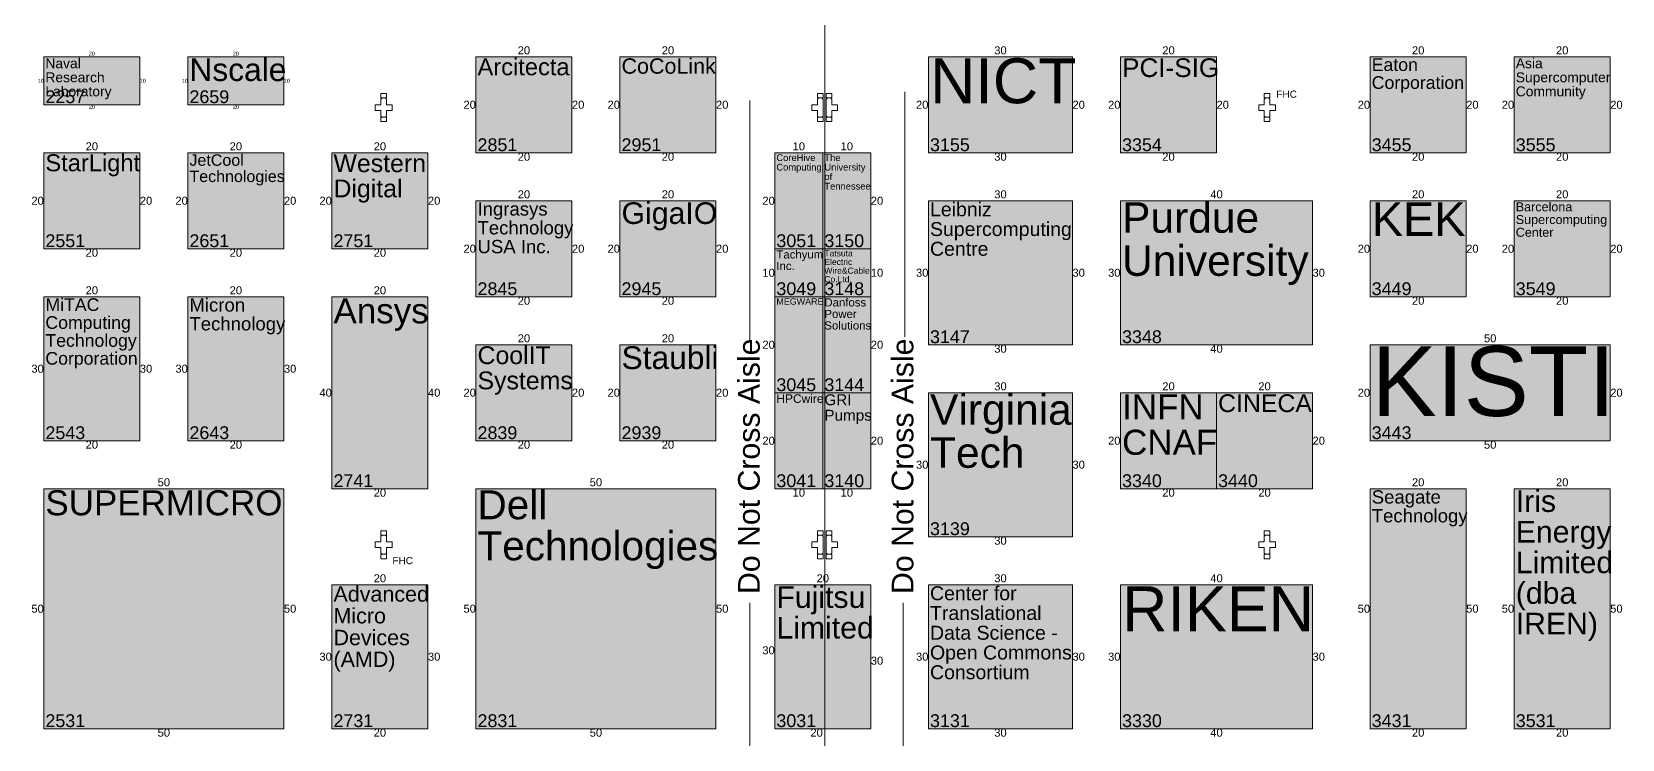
# Model space of a CAD drawing. Header units: inches. Extents: x -357 to 23496, y 116 to 10306.
# Drawn here: x 10795 to 14770, y 5379 to 7147 of the extents above; entities that cross this region are included whole.
import ezdxf
from ezdxf.enums import TextEntityAlignment as Align

# ---------------------------------------------------------------- set-up
doc = ezdxf.new("R2010")
doc.units = ezdxf.units.IN
doc.header["$MEASUREMENT"] = 0
for name, color, linetype, true_color in [('Airwall', 7, 'Continuous', 0xffffff), ('BOOTH_DIMENSION', 7, 'Continuous', 0x000000), ('BOOTH_NUMBER', 7, 'Continuous', 0x000000), ('BOOTHLAYER', 7, 'Continuous', 0x000000), ('Columns', 7, 'Continuous', 0xffffff), ('COMPANY_NAME', 7, 'Continuous', 0x000000), ('DRAWINGLAYER', 7, 'Continuous', 0xffffff), ('Fire', 7, 'Continuous', 0xffffff), ('HIGHLIGHT_SCHEME', 7, 'Continuous', 0x000000)]:
    doc.layers.add(name, color=color, linetype=linetype, true_color=true_color)
doc.styles.add('Arial', font='Arial.ttf')

msp = doc.modelspace()

# ---------------------------------------------------------------- hatches: boundary and pattern name
at = {"layer": 'HIGHLIGHT_SCHEME', "true_color": 0xe3923d, "transparency": 33554687}
for points in [[(10824.5, 7084.9), (11064.5, 7084.9), (11064.5, 6964.9), (10824.5, 6964.9)], [(11184.5, 7084.9), (11424.5, 7084.9), (11424.5, 6964.9), (11184.5, 6964.9)], [(11904.5, 7084.9), (12144.5, 7084.9), (12144.5, 6844.9), (11904.5, 6844.9)], [(12264.5, 7084.9), (12504.5, 7084.9), (12504.5, 6844.9), (12264.5, 6844.9)], [(13035.5, 7084.9), (13395.5, 7084.9), (13395.5, 6844.9), (13035.5, 6844.9)], [(13515.5, 7084.9), (13755.5, 7084.9), (13755.5, 6844.9), (13515.5, 6844.9)], [(14139.5, 7084.9), (14379.5, 7084.9), (14379.5, 6844.9), (14139.5, 6844.9)], [(14499.5, 7084.9), (14739.5, 7084.9), (14739.5, 6844.9), (14499.5, 6844.9)], [(10824.5, 6844.9), (11064.5, 6844.9), (11064.5, 6604.9), (10824.5, 6604.9)], [(11184.5, 6844.9), (11424.5, 6844.9), (11424.5, 6604.9), (11184.5, 6604.9)], [(11544.5, 6844.9), (11784.5, 6844.9), (11784.5, 6604.9), (11544.5, 6604.9)], [(12651.5, 6844.9), (12771.5, 6844.9), (12771.5, 6604.9), (12651.5, 6604.9)], [(12771.5, 6844.9), (12891.5, 6844.9), (12891.5, 6604.9), (12771.5, 6604.9)], [(11904.5, 6724.9), (12144.5, 6724.9), (12144.5, 6484.9), (11904.5, 6484.9)], [(12264.5, 6724.9), (12504.5, 6724.9), (12504.5, 6484.9), (12264.5, 6484.9)], [(13035.5, 6724.9), (13395.5, 6724.9), (13395.5, 6364.9), (13035.5, 6364.9)], [(13515.5, 6724.9), (13995.5, 6724.9), (13995.5, 6364.9), (13515.5, 6364.9)], [(14139.5, 6724.9), (14379.5, 6724.9), (14379.5, 6484.9), (14139.5, 6484.9)], [(14499.5, 6724.9), (14739.5, 6724.9), (14739.5, 6484.9), (14499.5, 6484.9)], [(12651.5, 6604.9), (12771.5, 6604.9), (12771.5, 6484.9), (12651.5, 6484.9)], [(12771.5, 6604.9), (12891.5, 6604.9), (12891.5, 6484.9), (12771.5, 6484.9)], [(10824.5, 6484.9), (11064.5, 6484.9), (11064.5, 6124.9), (10824.5, 6124.9)], [(11184.5, 6484.9), (11424.5, 6484.9), (11424.5, 6124.9), (11184.5, 6124.9)], [(11544.5, 6484.9), (11784.5, 6484.9), (11784.5, 6004.9), (11544.5, 6004.9)], [(12651.5, 6484.9), (12771.5, 6484.9), (12771.5, 6244.9), (12651.5, 6244.9)], [(12771.5, 6484.9), (12891.5, 6484.9), (12891.5, 6244.9), (12771.5, 6244.9)], [(11904.5, 6364.9), (12144.5, 6364.9), (12144.5, 6124.9), (11904.5, 6124.9)], [(12264.5, 6364.9), (12504.5, 6364.9), (12504.5, 6124.9), (12264.5, 6124.9)], [(14139.5, 6364.9), (14739.5, 6364.9), (14739.5, 6124.9), (14139.5, 6124.9)], [(12651.5, 6244.9), (12771.5, 6244.9), (12771.5, 6004.9), (12651.5, 6004.9)], [(12771.5, 6244.9), (12891.5, 6244.9), (12891.5, 6004.9), (12771.5, 6004.9)], [(13035.5, 6244.9), (13395.5, 6244.9), (13395.5, 5884.9), (13035.5, 5884.9)], [(13515.5, 6244.9), (13515.5, 6004.9), (13755.5, 6004.9), (13755.5, 6244.9)], [(13755.5, 6244.9), (13755.5, 6004.9), (13995.5, 6004.9), (13995.5, 6244.9)], [(10824.5, 6004.9), (11424.5, 6004.9), (11424.5, 5404.9), (10824.5, 5404.9)], [(11904.5, 6004.9), (12504.5, 6004.9), (12504.5, 5404.9), (11904.5, 5404.9)], [(14139.5, 6004.9), (14139.5, 5404.9), (14379.5, 5404.9), (14379.5, 6004.9)], [(14499.5, 6004.9), (14499.5, 5404.9), (14739.5, 5404.9), (14739.5, 6004.9)], [(11544.5, 5764.9), (11784.5, 5764.9), (11784.5, 5404.9), (11544.5, 5404.9)], [(12651.5, 5764.9), (12891.5, 5764.9), (12891.5, 5404.9), (12651.5, 5404.9)], [(13035.5, 5764.9), (13395.5, 5764.9), (13395.5, 5404.9), (13035.5, 5404.9)], [(13515.5, 5764.9), (13995.5, 5764.9), (13995.5, 5404.9), (13515.5, 5404.9)]]:
    msp.add_hatch(color=33, dxfattribs=at).paths.add_polyline_path(points, flags=0)

# ---------------------------------------------------------------- linework, layer by layer
at = {"layer": 'Airwall', "color": 4, "lineweight": 5, "transparency": 33554687}
msp.add_lwpolyline([(12776.3, 7245.3), (12776.3, 3820.5)], dxfattribs=at).dxf.unprotected_set("ltscale", 0)
at = {"layer": 'BOOTHLAYER', "color": 7, "lineweight": 5}
for points in [[(10824.5, 7084.9), (11064.5, 7084.9), (11064.5, 6964.9), (10824.5, 6964.9)], [(11184.5, 7084.9), (11424.5, 7084.9), (11424.5, 6964.9), (11184.5, 6964.9)], [(11904.5, 7084.9), (12144.5, 7084.9), (12144.5, 6844.9), (11904.5, 6844.9)], [(12264.5, 7084.9), (12504.5, 7084.9), (12504.5, 6844.9), (12264.5, 6844.9)], [(13035.5, 7084.9), (13395.5, 7084.9), (13395.5, 6844.9), (13035.5, 6844.9)], [(13515.5, 7084.9), (13755.5, 7084.9), (13755.5, 6844.9), (13515.5, 6844.9)], [(14139.5, 7084.9), (14379.5, 7084.9), (14379.5, 6844.9), (14139.5, 6844.9)], [(14499.5, 7084.9), (14739.5, 7084.9), (14739.5, 6844.9), (14499.5, 6844.9)], [(10824.5, 6844.9), (11064.5, 6844.9), (11064.5, 6604.9), (10824.5, 6604.9)], [(11184.5, 6844.9), (11424.5, 6844.9), (11424.5, 6604.9), (11184.5, 6604.9)], [(11544.5, 6844.9), (11784.5, 6844.9), (11784.5, 6604.9), (11544.5, 6604.9)], [(12651.5, 6844.9), (12771.5, 6844.9), (12771.5, 6604.9), (12651.5, 6604.9)], [(12771.5, 6844.9), (12891.5, 6844.9), (12891.5, 6604.9), (12771.5, 6604.9)], [(11904.5, 6724.9), (12144.5, 6724.9), (12144.5, 6484.9), (11904.5, 6484.9)], [(12264.5, 6724.9), (12504.5, 6724.9), (12504.5, 6484.9), (12264.5, 6484.9)], [(13035.5, 6724.9), (13395.5, 6724.9), (13395.5, 6364.9), (13035.5, 6364.9)], [(13515.5, 6724.9), (13995.5, 6724.9), (13995.5, 6364.9), (13515.5, 6364.9)], [(14139.5, 6724.9), (14379.5, 6724.9), (14379.5, 6484.9), (14139.5, 6484.9)], [(14499.5, 6724.9), (14739.5, 6724.9), (14739.5, 6484.9), (14499.5, 6484.9)], [(12651.5, 6604.9), (12771.5, 6604.9), (12771.5, 6484.9), (12651.5, 6484.9)], [(12771.5, 6604.9), (12891.5, 6604.9), (12891.5, 6484.9), (12771.5, 6484.9)], [(10824.5, 6484.9), (11064.5, 6484.9), (11064.5, 6124.9), (10824.5, 6124.9)], [(11184.5, 6484.9), (11424.5, 6484.9), (11424.5, 6124.9), (11184.5, 6124.9)], [(11544.5, 6484.9), (11784.5, 6484.9), (11784.5, 6004.9), (11544.5, 6004.9)], [(12651.5, 6484.9), (12771.5, 6484.9), (12771.5, 6244.9), (12651.5, 6244.9)], [(12771.5, 6484.9), (12891.5, 6484.9), (12891.5, 6244.9), (12771.5, 6244.9)], [(11904.5, 6364.9), (12144.5, 6364.9), (12144.5, 6124.9), (11904.5, 6124.9)], [(12264.5, 6364.9), (12504.5, 6364.9), (12504.5, 6124.9), (12264.5, 6124.9)], [(14139.5, 6364.9), (14739.5, 6364.9), (14739.5, 6124.9), (14139.5, 6124.9)], [(12651.5, 6244.9), (12771.5, 6244.9), (12771.5, 6004.9), (12651.5, 6004.9)], [(12771.5, 6244.9), (12891.5, 6244.9), (12891.5, 6004.9), (12771.5, 6004.9)], [(13035.5, 6244.9), (13395.5, 6244.9), (13395.5, 5884.9), (13035.5, 5884.9)], [(13515.5, 6244.9), (13515.5, 6004.9), (13755.5, 6004.9), (13755.5, 6244.9)], [(13755.5, 6244.9), (13755.5, 6004.9), (13995.5, 6004.9), (13995.5, 6244.9)], [(10824.5, 6004.9), (11424.5, 6004.9), (11424.5, 5404.9), (10824.5, 5404.9)], [(11904.5, 6004.9), (12504.5, 6004.9), (12504.5, 5404.9), (11904.5, 5404.9)], [(14139.5, 6004.9), (14139.5, 5404.9), (14379.5, 5404.9), (14379.5, 6004.9)], [(14499.5, 6004.9), (14499.5, 5404.9), (14739.5, 5404.9), (14739.5, 6004.9)], [(11544.5, 5764.9), (11784.5, 5764.9), (11784.5, 5404.9), (11544.5, 5404.9)], [(12651.5, 5764.9), (12891.5, 5764.9), (12891.5, 5404.9), (12651.5, 5404.9)], [(13035.5, 5764.9), (13395.5, 5764.9), (13395.5, 5404.9), (13035.5, 5404.9)], [(13515.5, 5764.9), (13995.5, 5764.9), (13995.5, 5404.9), (13515.5, 5404.9)]]:
    msp.add_lwpolyline(points, close=True, dxfattribs=at)
at = {"layer": 'Columns', "color": 6, "lineweight": 5, "transparency": 33554687}
for points in [[(11669, 6933.9), (11669, 6935.9), (11667, 6935.9), (11667, 6950.9), (11653, 6950.9), (11653, 6964.9), (11667, 6964.9), (11667, 6979.9), (11669, 6979.9), (11669, 6981.9)], [(11681, 6981.9), (11667, 6981.9), (11667, 6992.9), (11681, 6992.9), (11681, 6981.9)], [(11679, 6981.9), (11679, 6979.9), (11681, 6979.9), (11681, 6964.9), (11695, 6964.9), (11695, 6950.9), (11681, 6950.9), (11681, 6935.9), (11679, 6935.9), (11679, 6933.9)], [(12760.3, 6981.9), (12760.3, 6979.9), (12758.3, 6979.9), (12758.3, 6964.9), (12744.3, 6964.9), (12744.3, 6950.9), (12758.3, 6950.9), (12758.3, 6935.9), (12760.3, 6935.9), (12760.3, 6933.9)], [(12772.3, 6992.9), (12772.3, 6981.9), (12758.3, 6981.9), (12758.3, 6992.9), (12772.3, 6992.9)], [(12770.3, 6933.9), (12770.3, 6935.9), (12772.3, 6935.9), (12772.3, 6979.9), (12770.3, 6979.9), (12770.3, 6981.9)], [(12794.3, 6981.9), (12780.3, 6981.9), (12780.3, 6992.9), (12794.3, 6992.9), (12794.3, 6981.9)], [(12782.3, 6981.9), (12782.3, 6979.9), (12780.3, 6979.9), (12780.3, 6935.9), (12782.3, 6935.9), (12782.3, 6933.9)], [(12792.3, 6933.9), (12792.3, 6935.9), (12794.3, 6935.9), (12794.3, 6950.9), (12808.3, 6950.9), (12808.3, 6964.9), (12794.3, 6964.9), (12794.3, 6979.9), (12792.3, 6979.9), (12792.3, 6981.9)], [(13877, 6981.9), (13877, 6979.9), (13875, 6979.9), (13875, 6964.9), (13861, 6964.9), (13861, 6950.9), (13875, 6950.9), (13875, 6935.9), (13877, 6935.9), (13877, 6933.9)], [(13875, 6981.9), (13875, 6992.9), (13889, 6992.9), (13889, 6981.9), (13875, 6981.9)], [(13887, 6981.9), (13887, 6979.9), (13889, 6979.9), (13889, 6964.9), (13903, 6964.9), (13903, 6950.9), (13889, 6950.9), (13889, 6935.9), (13887, 6935.9), (13887, 6933.9)], [(11681, 6933.9), (11681, 6922.9), (11667, 6922.9), (11667, 6933.9), (11681, 6933.9)], [(12772.3, 6933.9), (12772.3, 6922.9), (12758.3, 6922.9), (12758.3, 6933.9), (12772.3, 6933.9)], [(12794.3, 6933.9), (12780.3, 6933.9), (12780.3, 6922.9), (12794.3, 6922.9), (12794.3, 6933.9)], [(13889, 6933.9), (13889, 6922.9), (13875, 6922.9), (13875, 6933.9), (13889, 6933.9)], [(11669, 5840.9), (11669, 5842.9), (11667, 5842.9), (11667, 5857.9), (11653, 5857.9), (11653, 5871.9), (11667, 5871.9), (11667, 5886.9), (11669, 5886.9), (11669, 5888.9)], [(11681, 5888.9), (11667, 5888.9), (11667, 5899.9), (11681, 5899.9), (11681, 5888.9)], [(11679, 5888.9), (11679, 5886.9), (11681, 5886.9), (11681, 5871.9), (11695, 5871.9), (11695, 5857.9), (11681, 5857.9), (11681, 5842.9), (11679, 5842.9), (11679, 5840.9)], [(12760.3, 5888.9), (12760.3, 5886.9), (12758.3, 5886.9), (12758.3, 5871.9), (12744.3, 5871.9), (12744.3, 5857.9), (12758.3, 5857.9), (12758.3, 5842.9), (12760.3, 5842.9), (12760.3, 5840.9)], [(12758.3, 5899.9), (12758.3, 5888.9), (12772.3, 5888.9), (12772.3, 5899.9), (12758.3, 5899.9)], [(12770.3, 5840.9), (12770.3, 5842.9), (12772.3, 5842.9), (12772.3, 5886.9), (12770.3, 5886.9), (12770.3, 5888.9)], [(12794.3, 5899.9), (12794.3, 5888.9), (12780.3, 5888.9), (12780.3, 5899.9), (12794.3, 5899.9)], [(12782.3, 5840.9), (12782.3, 5842.9), (12780.3, 5842.9), (12780.3, 5886.9), (12782.3, 5886.9), (12782.3, 5888.9)], [(12792.3, 5888.9), (12792.3, 5886.9), (12794.3, 5886.9), (12794.3, 5871.9), (12808.3, 5871.9), (12808.3, 5857.9), (12794.3, 5857.9), (12794.3, 5842.9), (12792.3, 5842.9), (12792.3, 5840.9)], [(13877, 5888.9), (13877, 5886.9), (13875, 5886.9), (13875, 5871.9), (13861, 5871.9), (13861, 5857.9), (13875, 5857.9), (13875, 5842.9), (13877, 5842.9), (13877, 5840.9)], [(13875, 5888.9), (13875, 5899.9), (13889, 5899.9), (13889, 5888.9), (13875, 5888.9)], [(13887, 5888.9), (13887, 5886.9), (13889, 5886.9), (13889, 5871.9), (13903, 5871.9), (13903, 5857.9), (13889, 5857.9), (13889, 5842.9), (13887, 5842.9), (13887, 5840.9)], [(11681, 5840.9), (11681, 5829.9), (11667, 5829.9), (11667, 5840.9), (11681, 5840.9)], [(12772.3, 5840.9), (12758.3, 5840.9), (12758.3, 5829.9), (12772.3, 5829.9), (12772.3, 5840.9)], [(12780.3, 5840.9), (12794.3, 5840.9), (12794.3, 5829.9), (12780.3, 5829.9), (12780.3, 5840.9)], [(13889, 5840.9), (13889, 5829.9), (13875, 5829.9), (13875, 5840.9), (13889, 5840.9)]]:
    msp.add_lwpolyline(points, dxfattribs=at).dxf.unprotected_set("ltscale", 0)
at = {"layer": 'DRAWINGLAYER', "color": 1, "lineweight": 5, "transparency": 33554687}
for points in [[(12976.9, 6384.8), (12976.9, 6996.8)], [(12589.1, 6375.9), (12589.1, 6975.9)], [(12589.1, 5719.3), (12589.1, 3943.3)], [(12972.5, 5719.3), (12972.5, 3955.3)]]:
    msp.add_lwpolyline(points, dxfattribs=at).dxf.unprotected_set("ltscale", 0)

# ---------------------------------------------------------------- texts
at = {"layer": 'BOOTH_DIMENSION', "color": 8, "style": 'Arial'}
for s, height, p in [('20', 9.6, (10944.5, 7084.9)), ('20', 9.6, (11304.5, 7084.9)), ('20', 20, (12024.5, 7084.9)), ('20', 20, (12384.5, 7084.9)), ('30', 20, (13215.5, 7084.9)), ('20', 20, (13635.5, 7084.9)), ('20', 20, (14259.5, 7084.9)), ('20', 20, (14619.5, 7084.9)), ('20', 20, (10944.5, 6844.9)), ('20', 20, (11304.5, 6844.9)), ('20', 20, (11664.5, 6844.9)), ('10', 20, (12711.5, 6844.9)), ('10', 20, (12831.5, 6844.9)), ('20', 20, (12024.5, 6724.9)), ('20', 20, (12384.5, 6724.9)), ('30', 20, (13215.5, 6724.9)), ('40', 20, (13755.5, 6724.9)), ('20', 20, (14259.5, 6724.9)), ('20', 20, (14619.5, 6724.9)), ('20', 20, (10944.5, 6484.9)), ('20', 20, (11304.5, 6484.9)), ('20', 20, (11664.5, 6484.9)), ('20', 20, (12024.5, 6364.9)), ('20', 20, (12384.5, 6364.9)), ('50', 20, (14439.5, 6364.9)), ('30', 20, (13215.5, 6244.9)), ('20', 20, (13635.5, 6244.9)), ('20', 20, (13875.5, 6244.9)), ('50', 20, (11124.5, 6004.9)), ('50', 20, (12204.5, 6004.9)), ('20', 20, (14259.5, 6004.9)), ('20', 20, (14619.5, 6004.9)), ('20', 20, (11664.5, 5764.9)), ('20', 20, (12771.5, 5764.9)), ('30', 20, (13215.5, 5764.9)), ('40', 20, (13755.5, 5764.9))]:
    msp.add_text(s, height=height, dxfattribs=at).set_placement(p, align=Align.BOTTOM_CENTER)
for s, height, p in [('10', 9.6, (10824.5, 7024.9)), ('10', 9.6, (11184.5, 7024.9)), ('20', 20, (11904.5, 6964.9)), ('20', 20, (12264.5, 6964.9)), ('20', 20, (13035.5, 6964.9)), ('20', 20, (13515.5, 6964.9)), ('20', 20, (14139.5, 6964.9)), ('20', 20, (14499.5, 6964.9)), ('20', 20, (10824.5, 6724.9)), ('20', 20, (11184.5, 6724.9)), ('20', 20, (11544.5, 6724.9)), ('20', 20, (12651.5, 6724.9)), ('20', 20, (11904.5, 6604.9)), ('20', 20, (12264.5, 6604.9)), ('20', 20, (14139.5, 6604.9)), ('20', 20, (14499.5, 6604.9)), ('10', 20, (12651.5, 6544.9)), ('30', 20, (13035.5, 6544.9)), ('30', 20, (13515.5, 6544.9)), ('20', 20, (12651.5, 6364.9)), ('30', 20, (10824.5, 6304.9)), ('30', 20, (11184.5, 6304.9)), ('40', 20, (11544.5, 6244.9)), ('20', 20, (11904.5, 6244.9)), ('20', 20, (12264.5, 6244.9)), ('20', 20, (14139.5, 6244.9)), ('20', 20, (12651.5, 6124.9)), ('20', 20, (13515.5, 6124.9)), ('30', 20, (13035.5, 6064.9)), ('50', 20, (10824.5, 5704.9)), ('50', 20, (11904.5, 5704.9)), ('50', 20, (14139.5, 5704.9)), ('50', 20, (14499.5, 5704.9)), ('30', 20, (11544.5, 5584.9)), ('30', 20, (13035.5, 5584.9)), ('30', 20, (13515.5, 5584.9))]:
    msp.add_text(s, height=height, dxfattribs=at).set_placement(p, align=Align.MIDDLE_RIGHT)
for s, height, p in [('10', 9.6, (11064.5, 7024.9)), ('10', 9.6, (11424.5, 7024.9)), ('20', 20, (12144.5, 6964.9)), ('20', 20, (12504.5, 6964.9)), ('20', 20, (13395.5, 6964.9)), ('20', 20, (13755.5, 6964.9)), ('20', 20, (14379.5, 6964.9)), ('20', 20, (14739.5, 6964.9)), ('20', 20, (11064.5, 6724.9)), ('20', 20, (11424.5, 6724.9)), ('20', 20, (11784.5, 6724.9)), ('20', 20, (12891.5, 6724.9)), ('20', 20, (12144.5, 6604.9)), ('20', 20, (12504.5, 6604.9)), ('20', 20, (14379.5, 6604.9)), ('20', 20, (14739.5, 6604.9)), ('10', 20, (12891.5, 6544.9)), ('30', 20, (13395.5, 6544.9)), ('30', 20, (13995.5, 6544.9)), ('20', 20, (12891.5, 6364.9)), ('30', 20, (11064.5, 6304.9)), ('30', 20, (11424.5, 6304.9)), ('40', 20, (11784.5, 6244.9)), ('20', 20, (12144.5, 6244.9)), ('20', 20, (12504.5, 6244.9)), ('20', 20, (14739.5, 6244.9)), ('20', 20, (12891.5, 6124.9)), ('20', 20, (13995.5, 6124.9)), ('30', 20, (13395.5, 6064.9)), ('50', 20, (11424.5, 5704.9)), ('50', 20, (12504.5, 5704.9)), ('50', 20, (14379.5, 5704.9)), ('50', 20, (14739.5, 5704.9)), ('30', 20, (11784.5, 5584.9)), ('30', 20, (13395.5, 5584.9)), ('30', 20, (13995.5, 5584.9))]:
    msp.add_text(s, height=height, dxfattribs=at).set_placement(p, align=Align.MIDDLE_LEFT)
for s, height, p in [('20', 9.6, (10944.5, 6964.9)), ('20', 9.6, (11304.5, 6964.9)), ('20', 20, (12024.5, 6844.9)), ('20', 20, (12384.5, 6844.9)), ('30', 20, (13215.5, 6844.9)), ('20', 20, (13635.5, 6844.9)), ('20', 20, (14259.5, 6844.9)), ('20', 20, (14619.5, 6844.9)), ('20', 20, (10944.5, 6604.9)), ('20', 20, (11304.5, 6604.9)), ('20', 20, (11664.5, 6604.9)), ('20', 20, (12024.5, 6484.9)), ('20', 20, (12384.5, 6484.9)), ('20', 20, (14259.5, 6484.9)), ('20', 20, (14619.5, 6484.9)), ('30', 20, (13215.5, 6364.9)), ('40', 20, (13755.5, 6364.9)), ('20', 20, (10944.5, 6124.9)), ('20', 20, (11304.5, 6124.9)), ('20', 20, (12024.5, 6124.9)), ('20', 20, (12384.5, 6124.9)), ('50', 20, (14439.5, 6124.9)), ('20', 20, (11664.5, 6004.9)), ('10', 20, (12711.5, 6004.9)), ('10', 20, (12831.5, 6004.9)), ('20', 20, (13635.5, 6004.9)), ('20', 20, (13875.5, 6004.9)), ('30', 20, (13215.5, 5884.9)), ('50', 20, (11124.5, 5404.9)), ('20', 20, (11664.5, 5404.9)), ('50', 20, (12204.5, 5404.9)), ('30', 20, (13215.5, 5404.9)), ('40', 20, (13755.5, 5404.9)), ('20', 20, (14259.5, 5404.9)), ('20', 20, (14619.5, 5404.9))]:
    msp.add_text(s, height=height, dxfattribs=at).set_placement(p, align=Align.TOP_CENTER)
msp.add_text('30', height=20, dxfattribs=at).set_placement((12651.5, 5584.9), align=Align.BOTTOM_RIGHT)
msp.add_text('30', height=20, dxfattribs=at).set_placement((12891.5, 5584.9), align=Align.TOP_LEFT)
msp.add_text('20', height=20, dxfattribs=at).set_placement((12771.5, 5404.9), align=Align.TOP_RIGHT)
at = {"layer": 'BOOTH_NUMBER', "color": 18, "true_color": 0x000000, "style": 'Arial'}
for s, p in [('2257', (10828.5, 6968.9)), ('2659', (11188.5, 6968.9)), ('2851', (11908.5, 6848.9)), ('2951', (12268.5, 6848.9)), ('3155', (13039.5, 6848.9)), ('3354', (13519.5, 6848.9)), ('3455', (14143.5, 6848.9)), ('3555', (14503.5, 6848.9)), ('2551', (10828.5, 6608.9)), ('2651', (11188.5, 6608.9)), ('2751', (11548.5, 6608.9)), ('3051', (12655.5, 6608.9)), ('3150', (12775.5, 6608.9)), ('2845', (11908.5, 6488.9)), ('2945', (12268.5, 6488.9)), ('3049', (12655.5, 6488.9)), ('3148', (12775.5, 6488.9)), ('3449', (14143.5, 6488.9)), ('3549', (14503.5, 6488.9)), ('3147', (13039.5, 6368.9)), ('3348', (13519.5, 6368.9)), ('3045', (12655.5, 6248.9)), ('3144', (12775.5, 6248.9)), ('2543', (10828.5, 6128.9)), ('2643', (11188.5, 6128.9)), ('2839', (11908.5, 6128.9)), ('2939', (12268.5, 6128.9)), ('3443', (14143.5, 6128.9)), ('2741', (11548.5, 6008.9)), ('3041', (12655.5, 6008.9)), ('3140', (12775.5, 6008.9)), ('3340', (13519.5, 6008.9)), ('3440', (13759.5, 6008.9)), ('3139', (13039.5, 5888.9)), ('2531', (10828.5, 5408.9)), ('2731', (11548.5, 5408.9)), ('2831', (11908.5, 5408.9)), ('3031', (12655.5, 5408.9)), ('3131', (13039.5, 5408.9)), ('3330', (13519.5, 5408.9)), ('3431', (14143.5, 5408.9)), ('3531', (14503.5, 5408.9))]:
    msp.add_text(s, height=32, dxfattribs=at).set_placement(p)
at = {"layer": 'COMPANY_NAME', "color": 18, "true_color": 0x000000, "attachment_point": 1, "line_spacing_factor": 0.85, "style": 'Arial'}
for s, insert, char_height, width in [('Naval Research Laboratory', (10828.5, 7080.9), 24.759, 236), ('Nscale', (11188.5, 7080.9), 56.75, 236), ('Arcitecta', (11908.5, 7080.9), 42.35, 236), ('CoCoLink', (12268.5, 7080.9), 38.41, 236), ('NICT', (13039.5, 7080.9), 112.36, 356), ('PCI-SIG', (13519.5, 7080.9), 46.69, 236), ('Eaton Corporation', (14143.5, 7080.9), 31.6, 236), ('Asia Supercomputer Community', (14503.5, 7080.9), 24.759, 236), ('StarLight', (10828.5, 6840.9), 42.35, 236), ('JetCool Technologies', (11188.5, 6840.9), 28.662, 236), ('Western Digital', (11548.5, 6840.9), 44.464, 236), ('CoreHive Computing', (12655.5, 6840.9), 16.758, 116), ('The University of Tennessee', (12775.5, 6840.9), 16.758, 116), ('Ingrasys Technology USA Inc.', (11908.5, 6720.9), 33.18, 236), ('GigaIO', (12268.5, 6720.9), 54.05, 236), ('Leibniz Supercomputing Centre', (13039.5, 6720.9), 34.839, 356), ('Purdue University', (13519.5, 6720.9), 76.048, 476), ('KEK', (14143.5, 6720.9), 83.84, 236), ('Barcelona Supercomputing Center', (14503.5, 6720.9), 22.457, 236), ('Tachyum Inc.', (12655.5, 6600.9), 20.37, 116), ('Tatsuta Electric Wire&Cable Co.Ltd.', (12775.5, 6600.9), 15.2, 116), ('MiTAC Computing Technology Corporation', (10828.5, 6480.9), 31.6, 236), ('Micron Technology', (11188.5, 6480.9), 33.18, 236), ('Ansys', (11548.5, 6480.9), 62.57, 236), ('MEGWARE', (12655.5, 6480.9), 15.96, 116), ('Danfoss Power Solutions', (12775.5, 6480.9), 20.369, 116), ('CoolIT Systems', (11908.5, 6360.9), 44.464, 236), ('Staubli', (12268.5, 6360.9), 56.75, 236), ('KISTI', (14143.5, 6360.9), 174.3, 596), ('HPCwire', (12655.5, 6240.9), 21.39, 116), ('GRI Pumps', (12775.5, 6240.9), 27.3, 116), ('Virginia Tech', (13039.5, 6240.9), 76.048, 356), ('INFN CNAF', (13519.5, 6240.9), 62.57, 236), ('CINECA', (13759.5, 6240.9), 44.46, 236), ('Dell Technologies', (11908.5, 6000.9), 72.427, 596), ('Iris Energy Limited (dba IREN)', (14503.5, 6000.9), 54.046, 236), ('SUPERMICRO', (10828.5, 6000.9), 62.57, 596), ('Seagate Technology', (14143.5, 6000.9), 33.18, 236), ('Fujitsu Limited', (12655.5, 5760.9), 54.046, 236), ('Advanced Micro Devices (AMD)', (11548.5, 5760.9), 38.41, 236), ('Center for Translational Data Science - Open Commons Consortium', (13039.5, 5760.9), 34.839, 356), ('RIKEN', (13519.5, 5760.9), 112.36, 476)]:
    msp.add_mtext(s, dxfattribs=dict(at, insert=insert, char_height=char_height, width=width))
at = {"layer": 'DRAWINGLAYER', "color": 1, "style": 'Arial'}
for p in [(12586.8, 6060.9), (12970.8, 6060.9)]:
    msp.add_text('Do Not Cross Aisle', height=54.135, rotation=90, dxfattribs=at).set_placement(p, align=Align.MIDDLE_CENTER)
at = {"layer": 'Fire', "color": 1, "style": 'Arial'}
for p in [(13930.7, 6982.4), (11721.5, 5816.2)]:
    msp.add_text('FHC', height=18, rotation=360, dxfattribs=at).set_placement(p, align=Align.CENTER)

doc.saveas('drawing.dxf')
